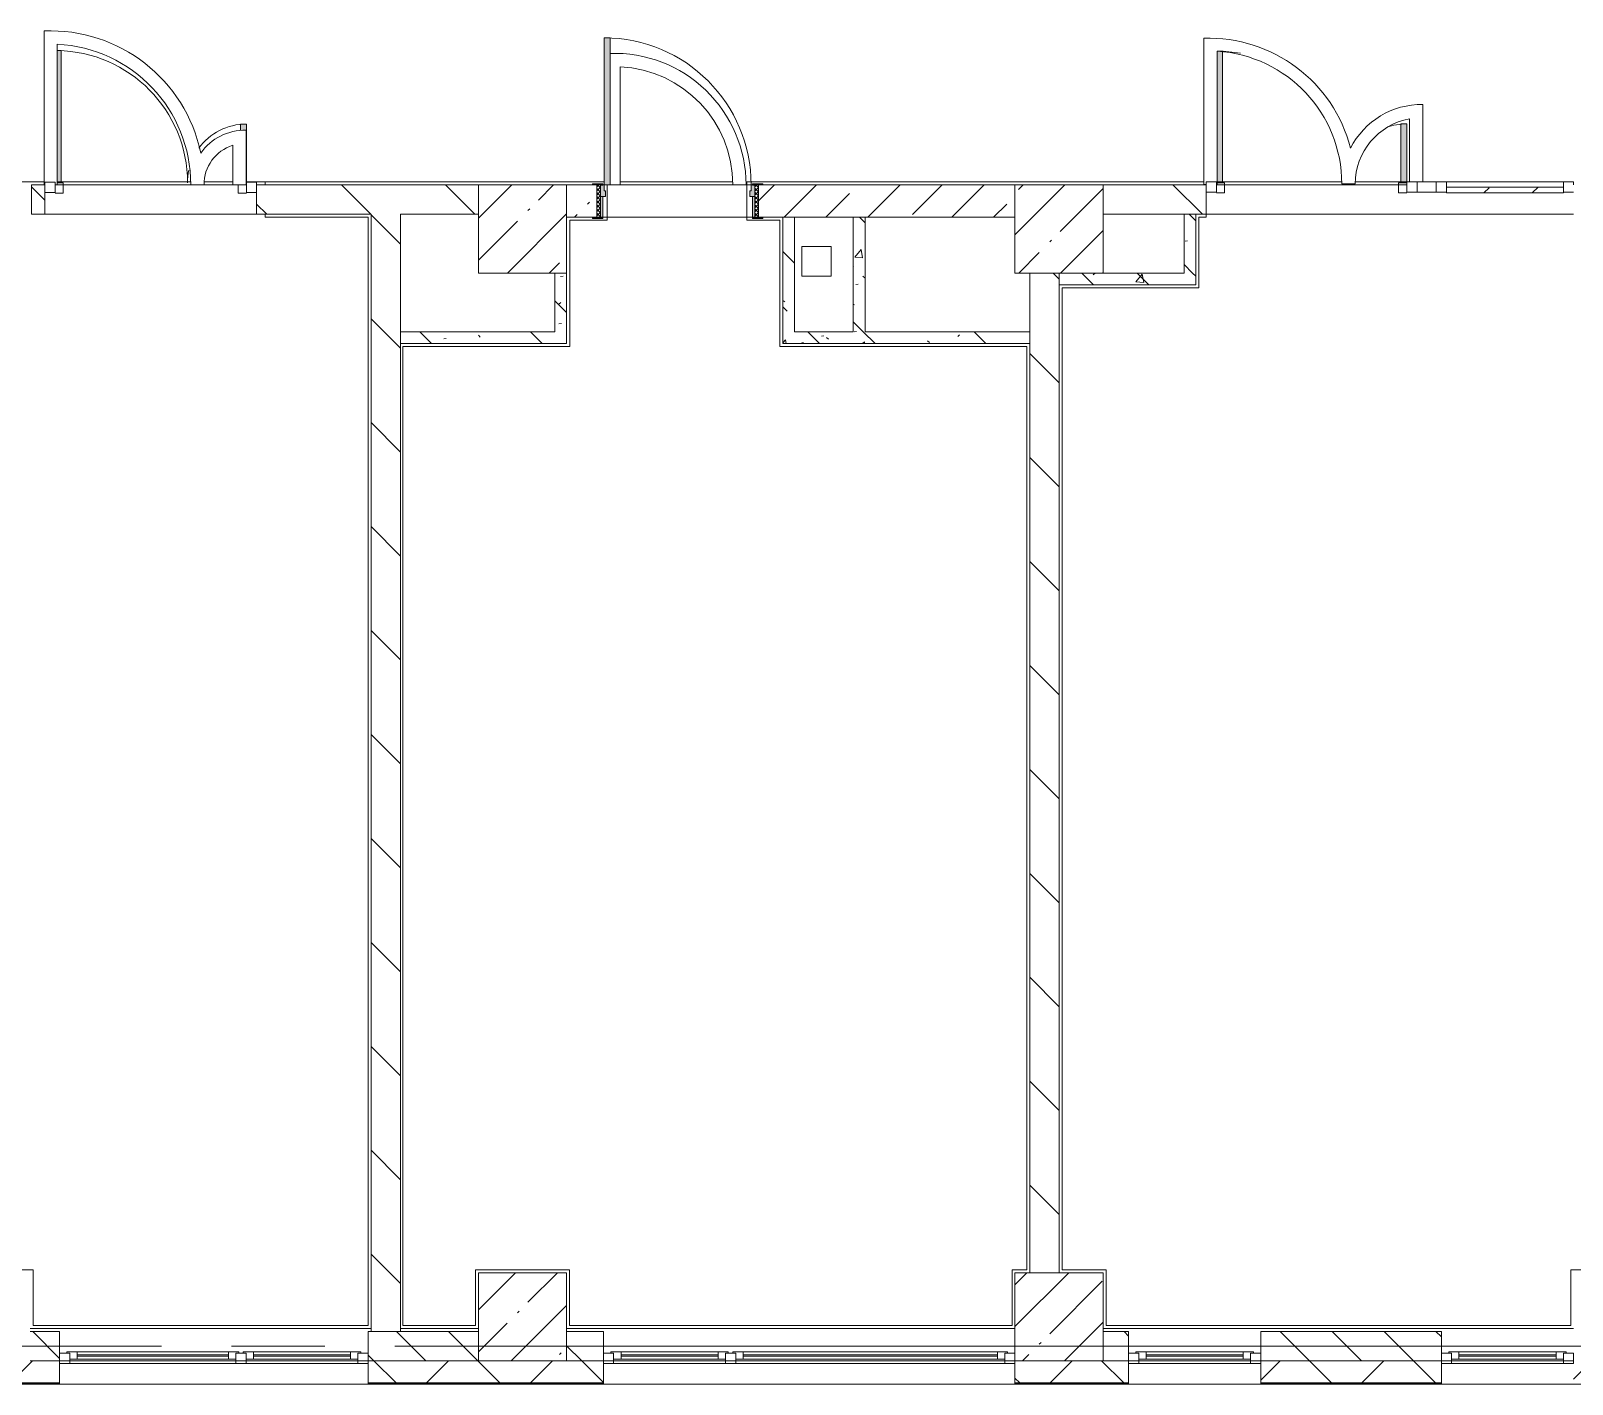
# Model space of a CAD drawing. Header units: millimetres. Extents: x 81469 to 281789, y -8553 to 29000.
# Drawn here: x 175120 to 185605, y -258 to 8948 of the extents above; entities that cross this region are included whole.
import ezdxf

# ---------------------------------------------------------------- set-up
doc = ezdxf.new("R2010")
doc.units = ezdxf.units.MM
doc.linetypes.add('Осевая', pattern=[3175, 635, -476.25, 1587.5, -476.25])
for name, color, linetype, lineweight, true_color in [('A-DETL-GENF-3', 7, 'Continuous', 5, 0xaaaaaa), ('A-DOOR-2', 7, 'Continuous', 5, 0xe2e2e2), ('A-DOOR-3', 7, 'Continuous', 5, 0xaaaaaa), ('A-DOOR-FRAM-1', 7, 'Continuous', 5, 0xe2e2e2), ('A-DOOR-FRAM-3', 7, 'Continuous', 5, 0xaaaaaa), ('A-FLOR-3', 7, 'Continuous', 5, 0xaaaaaa), ('I-WALL-4', 7, 'Continuous', 5, 0x787878)]:
    doc.layers.add(name, color=color, linetype=linetype, lineweight=lineweight, true_color=true_color)
for name, color, linetype, lineweight in [('A-GLAZ-3', 7, 'Continuous', 5), ('A-GLAZ-CURT-2', 7, 'Continuous', 5), ('A-GLAZ-CWMG-2', 7, 'Continuous', 5), ('A-WALL', 7, 'Continuous', 9), ('A-WALL-4', 7, 'Continuous', 5), ('I-WALL-2', 7, 'Continuous', 5), ('S-COLS-1', 7, 'Continuous', 5), ('Оси', 7, 'Continuous', 9), ('Оси-2', 7, 'Осевая', 9)]:
    doc.layers.add(name, color=color, linetype=linetype, lineweight=lineweight)
pattern_1 = [(135, (152605.2, 0), (-353.5534, -353.5534), [])]
pattern_2 = [(135, (152605.2, 0), (-377.171, -377.171), [533.4, -88.9, 17.78, -88.9]), (135, (152605.2, 376.94), (-377.171, -377.171), []), (50, (152605.2, 0), (637.6445, -55.787), [66.675, -733.425]), (355, (152605.2, 0), (-123.35, 668.699), [53.34, -586.74]), (100.451, (152658.3, -4.65), (514.299, 612.908), [56.665, -623.315]), (46.184, (152605.2, 177.8), (948.776, -147.15), [100.012, -1100.137]), (96.636, (152684.25, 165.5), (830.91, 865.997), [84.998, -934.973]), (351.184, (152605.2, 177.8), (830.918, 865.988), [80.01, -880.11]), (21, (152694.1, 133.35), (530.651, -357.928), [66.675, -733.425]), (326, (152694.1, 133.35), (216.308, 644.658), [53.34, -586.74]), (71.451, (152738.3, 103.5), (746.96, 286.724), [56.665, -623.315]), (37.5, (152605.18, 0), (10.8105, 295.9426), [16.764, -562.864, 16.764, -578.866, -588.962]), (37.5, (152605.18, 0), (10.8105, 295.9426), [-1175.258, 16.764, -572.198]), (7.5, (152605.18, 0), (233.869, 350.6318), [16.764, -322.834, 16.764, -549.529, -224.472]), (7.5, (152605.18, 0), (233.869, 350.6318), [-905.891, 16.764, -207.708]), (327.5, (152406.94, 0), (474.5678, -20.0513), [16.764, -205.486, 16.764, -676.656, -920.115]), (327.5, (152406.94, 0), (474.5678, -20.0513), [-915.67, 16.764, -903.351]), (317.5, (152318.04, 0), (518.452, 88.9934), [16.764, -272.161, 16.764, -443.738, -653.415]), (317.5, (152318.04, 0), (518.452, 88.9934), [-749.427, 16.764, -636.651])]

# ---------------------------------------------------------------- blocks, each defined once
blk = doc.blocks.new('BSC_Колонна _Прямоугольная - 600х600-23286269-3_5_3_птичка')
at = {"layer": 'S-COLS-1'}
h = blk.add_hatch(dxfattribs=at)
h.set_pattern_fill('FP_34', color=256, style=0, pattern_type=2)
h.set_pattern_definition([(45, (-29509.74, -7600), (-285.123, 285.123), []), (45, (-29224.6, -7600), (-285.123, 285.123), [504.031, -100.806, 16.764, -84.042])])
h.paths.add_polyline_path([(-300, -300), (300, -300), (300, 300), (-300, 300), (-300, 150)])
for p, q in [((300, 300), (-300, 300)), ((-300, 300), (-300, -300)), ((300, -300), (300, 300)), ((-300, -300), (300, -300))]:
    blk.add_line(p, q, dxfattribs=at)
blk = doc.blocks.new('BSC_Колонна _Прямоугольная - 600х600-V9-3_5_3_птичка')
at = {"layer": 'S-COLS-1'}
h = blk.add_hatch(dxfattribs=at)
h.set_pattern_fill('FP_40', color=256, style=0, pattern_type=2)
h.set_pattern_definition([(45, (-25860, -200), (-285.123, 285.123), []), (45, (-25574.88, -200), (-285.123, 285.123), [504.031, -100.806, 16.764, -84.042])])
h.paths.add_polyline_path([(-300, -300), (300, -300), (300, 300), (-300, 300)])
for p, q in [((300, 300), (-300, 300)), ((-300, 300), (-300, -300)), ((300, -300), (300, 300)), ((-300, -300), (300, -300))]:
    blk.add_line(p, q, dxfattribs=at)
blk = doc.blocks.new('BSC_Колонна _Прямоугольная - 600х600-V10-3_5_3_птичка')
at = {"layer": 'S-COLS-1'}
h = blk.add_hatch(dxfattribs=at)
h.set_pattern_fill('FP_41', color=256, style=0, pattern_type=2)
h.set_pattern_definition([(45, (-29509.74, -200), (-285.123, 285.123), []), (45, (-29224.6, -200), (-285.123, 285.123), [504.031, -100.806, 16.764, -84.042])])
h.paths.add_polyline_path([(-300, -300), (300, -300), (300, 300), (-300, 300), (-300, 30)])
for p, q in [((300, 300), (-300, 300)), ((-300, 300), (-300, -300)), ((300, -300), (300, 300)), ((-300, -300), (300, -300))]:
    blk.add_line(p, q, dxfattribs=at)
blk = doc.blocks.new('BSC_Колонна _Прямоугольная - 600х600-V21-3_5_3_птичка')
at = {"layer": 'S-COLS-1'}
h = blk.add_hatch(dxfattribs=at)
h.set_pattern_fill('FP_53', color=256, style=0, pattern_type=2)
h.set_pattern_definition([(45, (-25860, -7600), (-285.123, 285.123), []), (45, (-25574.88, -7600), (-285.123, 285.123), [504.031, -100.806, 16.764, -84.042])])
h.paths.add_polyline_path([(-300, -300), (300, -300), (300, 300), (-300, 300), (-300, 150)])
for p, q in [((300, 300), (-300, 300)), ((-300, 300), (-300, -300)), ((300, -300), (300, 300)), ((-300, -300), (300, -300))]:
    blk.add_line(p, q, dxfattribs=at)
blk = doc.blocks.new('120_Окно_СКБ_2Ст - 120_Окно_СКБ_2Ст 2100х2500 _мал створка СЛЕВА_-V25-3_5_3_птичка')
at = {"layer": 'A-GLAZ-3'}
for p, q in [((-1050, -127), (-1050, -57)), ((-1050, -57), (-980, -57)), ((1050, -57), (-1050, -57)), ((-980, -57), (-980, -127)), ((-220, -87), (-980, -87)), ((-980, -87), (-980, -127)), ((-930, -137), (-930, -87)), ((-270, -137), (-270, -87)), ((-220, -127), (-220, -57)), ((-220, -57), (-150, -57)), ((-220, -127), (-220, -87)), ((-150, -57), (-150, -127)), ((980, -87), (-150, -87)), ((-150, -87), (-150, -127)), ((-100, -137), (-100, -87)), ((930, -137), (930, -87)), ((980, -127), (980, -57)), ((980, -57), (1050, -57)), ((980, -127), (980, -87)), ((1050, -57), (1050, -127)), ((-980, -127), (-1050, -127)), ((-1050, -127), (-1000, -127)), ((-980, -127), (-1000, -127)), ((-1000, -127), (-1000, -137)), ((-1000, -137), (-200, -137)), ((-200, -137), (-1000, -137)), ((-930, -107), (-270, -107)), ((-270, -117), (-930, -117)), ((-150, -127), (-220, -127)), ((-200, -127), (-220, -127)), ((-200, -127), (-170, -127)), ((-200, -137), (-200, -127)), ((-150, -127), (-170, -127)), ((-170, -127), (-170, -137)), ((-170, -137), (1000, -137)), ((1000, -137), (-170, -137)), ((-100, -107), (930, -107)), ((930, -117), (-100, -117)), ((1050, -127), (980, -127)), ((1000, -127), (980, -127)), ((1000, -127), (1050, -127)), ((1000, -137), (1000, -127))]:
    blk.add_line(p, q, dxfattribs=at)
blk = doc.blocks.new('120_Окно_СКБ_1Ст - 120_Окно_СКБ_1Ст 900х2500_h_-22445987-3_5_3_птичка')
at = {"layer": 'A-GLAZ-3'}
for p, q in [((-450, -127), (-450, -57)), ((-450, -57), (-380, -57)), ((450, -57), (-450, -57)), ((-380, -57), (-380, -127)), ((380, -87), (-380, -87)), ((-380, -87), (-380, -127)), ((-330, -137), (-330, -87)), ((330, -137), (330, -87)), ((380, -127), (380, -57)), ((380, -57), (450, -57)), ((380, -127), (380, -87)), ((450, -57), (450, -127)), ((-380, -127), (-450, -127)), ((-450, -127), (-400, -127)), ((-380, -127), (-400, -127)), ((-400, -127), (-400, -137)), ((-400, -137), (400, -137)), ((400, -137), (-400, -137)), ((-330, -107), (330, -107)), ((330, -117), (-330, -117)), ((450, -127), (380, -127)), ((400, -127), (380, -127)), ((400, -127), (450, -127)), ((400, -137), (400, -127))]:
    blk.add_line(p, q, dxfattribs=at)
blk = doc.blocks.new('120_Окно_СКБ_2Ст - 120_Окно_СКБ_2Ст 2800х2500_створка_-22445922-3_5_3_птичка')
at = {"layer": 'A-GLAZ-3'}
for p, q in [((-1400, -127), (-1400, -57)), ((-1400, -57), (-1330, -57)), ((1400, -57), (-1400, -57)), ((-1330, -57), (-1330, -127)), ((500, -87), (-1330, -87)), ((-1330, -87), (-1330, -127)), ((-1280, -137), (-1280, -87)), ((450, -137), (450, -87)), ((500, -127), (500, -57)), ((500, -57), (570, -57)), ((500, -127), (500, -87)), ((570, -57), (570, -127)), ((1330, -87), (570, -87)), ((570, -87), (570, -127)), ((620, -137), (620, -87)), ((1280, -137), (1280, -87)), ((1330, -127), (1330, -57)), ((1330, -57), (1400, -57)), ((1330, -127), (1330, -87)), ((1400, -57), (1400, -127)), ((-1330, -127), (-1400, -127)), ((-1400, -127), (-1350, -127)), ((-1330, -127), (-1350, -127)), ((-1350, -127), (-1350, -137)), ((-1350, -137), (520, -137)), ((520, -137), (-1350, -137)), ((-1280, -107), (450, -107)), ((450, -117), (-1280, -117)), ((570, -127), (500, -127)), ((520, -127), (500, -127)), ((520, -127), (550, -127)), ((520, -137), (520, -127)), ((570, -127), (550, -127)), ((550, -127), (550, -137)), ((550, -137), (1350, -137)), ((1350, -137), (550, -137)), ((620, -107), (1280, -107)), ((1280, -117), (620, -117)), ((1400, -127), (1330, -127)), ((1350, -127), (1330, -127)), ((1350, -127), (1400, -127)), ((1350, -137), (1350, -127))]:
    blk.add_line(p, q, dxfattribs=at)
blk = doc.blocks.new('110_Дверь_СКБ_1Ст_Внутренняя1 - Д-4_п__1100x2100h_административные помещения-32218723-3_5_3_птичка')
at = {"layer": 'A-DOOR-2'}
h = blk.add_hatch(color=256, dxfattribs=at)
h.paths.add_polyline_path([(537.5, 30), (537.5, 110), (512.5, 110), (512.5, 70), (502.5, 70), (502.5, 30)])
h.paths.add_polyline_path([(-477.5, 30), (-477.5, 70), (-487.5, 70), (-487.5, 110), (-512.5, 110), (-512.5, 30)])
at = {"layer": 'A-DOOR-3'}
h = blk.add_hatch(dxfattribs=at)
h.set_pattern_fill('FP_80', color=256, style=0, pattern_type=2)
h.set_pattern_definition([(135, (1751.41, 174.685), (-14.14214, -14.14214), []), (225, (1751.41, 174.685), (14.14214, -14.14214), [])])
h.paths.add_polyline_path([(562.5, -110), (562.5, 110), (537.5, 110), (537.5, -110)])
at = {"layer": 'A-DOOR-FRAM-1'}
for points in [[(-447.5, 110), (-447.5, 1110), (-487.5, 1110), (-487.5, 110)], [(-497.5, 110), (-497.5, 118), (-567.5, 118), (-567.5, 110)], [(592.5, 110), (592.5, 118), (522.5, 118), (522.5, 110)], [(-497.5, -110), (-497.5, 30), (-512.5, 30), (-512.5, -110)], [(537.5, -110), (537.5, 30), (522.5, 30), (522.5, -110)], [(-497.5, -118), (-497.5, -110), (-567.5, -110), (-567.5, -118)], [(592.5, -118), (592.5, -110), (522.5, -110), (522.5, -118)]]:
    blk.add_hatch(color=256, dxfattribs=at).paths.add_polyline_path(points)
at = {"layer": 'A-DOOR-FRAM-3'}
h = blk.add_hatch(dxfattribs=at)
h.set_pattern_fill('FP_81', color=256, style=0, pattern_type=2)
h.set_pattern_definition([(45, (-371.384, 174.685), (-14.1421, 14.1421), []), (135, (-371.384, 174.685), (-14.1421, -14.1421), [])])
h.paths.add_polyline_path([(-512.5, -110), (-512.5, 110), (-537.5, 110), (-537.5, -110)])
at = {"layer": 'A-DOOR-3'}
for p, q in [((-487.5, 1110), (-487.5, 110)), ((-447.5, 1110), (-487.5, 1110)), ((-447.5, 110), (-447.5, 1110)), ((-487.5, 110), (-447.5, 110))]:
    blk.add_line(p, q, dxfattribs=at)
blk.add_arc((-487.5, 110), 1000, 360, 90, dxfattribs=at)
at = {"layer": 'A-DOOR-FRAM-3'}
for p, q in [((-497.5, 118), (-567.5, 118)), ((-567.5, 118), (-567.5, 110)), ((-567.5, 110), (-497.5, 110)), ((-512.5, 110), (-537.5, 110)), ((-537.5, 110), (-537.5, -110)), ((-487.5, 110), (-512.5, 110)), ((-512.5, 110), (-512.5, 30)), ((-512.5, -110), (-512.5, 110)), ((-497.5, 110), (-512.5, 110)), ((-512.5, 110), (-512.5, 109)), ((-512.5, 109), (-497.5, 109)), ((-497.5, 110), (-497.5, 118)), ((-497.5, 109), (-497.5, 110)), ((-487.5, 70), (-487.5, 110)), ((512.5, 110), (512.5, 70)), ((537.5, 110), (512.5, 110)), ((592.5, 118), (522.5, 118)), ((522.5, 118), (522.5, 110)), ((537.5, 110), (522.5, 110)), ((522.5, 110), (522.5, 109)), ((522.5, 110), (592.5, 110)), ((522.5, 109), (537.5, 109)), ((537.5, 30), (537.5, 110)), ((562.5, 110), (537.5, 110)), ((537.5, 110), (537.5, -110)), ((537.5, 109), (537.5, 110)), ((562.5, -110), (562.5, 110)), ((592.5, 110), (592.5, 118)), ((-512.5, 30), (-477.5, 30)), ((-497.5, 30), (-512.5, 30)), ((-512.5, 30), (-512.5, -110)), ((-497.5, -110), (-497.5, 30)), ((-477.5, 70), (-487.5, 70)), ((-477.5, 30), (-477.5, 70)), ((512.5, 70), (502.5, 70)), ((502.5, 70), (502.5, 30)), ((502.5, 30), (537.5, 30)), ((537.5, 30), (522.5, 30)), ((522.5, 30), (522.5, -110)), ((537.5, -110), (537.5, 30)), ((-497.5, -110), (-567.5, -110)), ((-567.5, -110), (-567.5, -118)), ((-567.5, -118), (-497.5, -118)), ((-537.5, -110), (-512.5, -110)), ((-512.5, -110), (-497.5, -110)), ((-497.5, -118), (-497.5, -110)), ((522.5, -110), (537.5, -110)), ((592.5, -110), (522.5, -110)), ((522.5, -110), (522.5, -118)), ((522.5, -118), (592.5, -118)), ((537.5, -110), (562.5, -110)), ((592.5, -118), (592.5, -110))]:
    blk.add_line(p, q, dxfattribs=at)
blk = doc.blocks.new('Прямоугольный импост - 50 x 70 мм-31700031-3_5_3_птичка')
at = {"layer": 'A-GLAZ-CWMG-2'}
for p, q in [((-70, 35), (0, 35)), ((-70, -35), (-70, 35)), ((0, -35), (-70, -35)), ((0, -15), (0, -35))]:
    blk.add_line(p, q, dxfattribs=at)
blk = doc.blocks.new('Дверь_Витражная_остекление_ - ДВН_ДАО_Главный вход_1200 в свету-31742133-3_5_3_птичка')
at = {"layer": 'A-DOOR-2'}
for points in [[(-607, 30), (-607, 920), (-643, 925), (-643, 30), (-621, 30)], [(647, 30), (647, 430), (607, 430), (607, 30)]]:
    blk.add_hatch(color=256, dxfattribs=at).paths.add_polyline_path(points)
at = {"layer": 'A-DETL-GENF-3'}
for p, q in [((-607, 30), (-607, 920)), ((647, 430), (607, 430)), ((607, 430), (607, 30)), ((647, 35), (647, 430)), ((-643, 30), (-607, 30)), ((-592, 30), (-643, 30)), ((-592, -40), (-592, 30)), ((592, -40), (592, 30)), ((592, 30), (647, 30)), ((607, 30), (647, 30)), ((-647, -40), (-592, -40)), ((647, -40), (592, -40))]:
    blk.add_line(p, q, dxfattribs=at)
at = {"layer": 'A-DOOR-3'}
blk.add_line((647, 430), (647, 35), dxfattribs=at)
for centre, radius, start, end in [((-647, 30), 895, 79.5087, 89.7197), ((647, 30), 400, 90, 110.0384)]:
    blk.add_arc(centre, radius, start, end, dxfattribs=at)
blk = doc.blocks.new('Системная панель - Стемалит - 40мм-32257327-3_5_3_птичка')
at = {"layer": 'A-GLAZ-CURT-2'}
for p, q in [((65, 35), (-65, 35)), ((-65, 35), (-65, -35)), ((65, -35), (65, 35)), ((-65, -35), (65, -35))]:
    blk.add_line(p, q, dxfattribs=at)
blk = doc.blocks.new('Прямоугольный импост - 50 x 70 мм-31687886-3_5_3_птичка')
at = {"layer": 'A-GLAZ-CWMG-2'}
for p, q in [((-35, 35), (35, 35)), ((-35, -35), (-35, 35)), ((35, 35), (35, -35)), ((35, -35), (-35, -35))]:
    blk.add_line(p, q, dxfattribs=at)
blk = doc.blocks.new('Прямоугольный импост - 50 x 70 мм-31701779-3_5_3_птичка')
at = {"layer": 'A-GLAZ-CWMG-2'}
for p, q in [((0, 35), (-70, 35)), ((-70, 35), (-70, -35)), ((0, -35), (0, 35)), ((-70, -35), (0, -35))]:
    blk.add_line(p, q, dxfattribs=at)
blk = doc.blocks.new('Системная панель - Стекло - 40мм-32257331-3_5_3_птичка')
at = {"layer": 'A-GLAZ-CURT-2'}
h = blk.add_hatch(dxfattribs=at)
h.set_pattern_fill('FP_146', color=256, style=0, pattern_type=2)
h.set_pattern_definition([(45, (-33042.5, -7385), (-1414.21, 1414.21), [1000, -3000]), (45, (-34042.5, -7885), (-1414.21, 1414.21), [3000, -1000]), (45, (-32042.5, -8385), (-1414.21, 1414.21), [1000, -3000])])
h.paths.add_polyline_path([(398, -40), (398, 0), (-398, 0), (-398, -40), (89, -40)])
for p, q in [((398, 0), (-398, 0)), ((-398, 0), (-398, -40)), ((398, -40), (398, 0)), ((-398, -40), (398, -40))]:
    blk.add_line(p, q, dxfattribs=at)
blk = doc.blocks.new('Прямоугольный импост - 50 x 70 мм-31702100-3_5_3_птичка')
at = {"layer": 'A-GLAZ-CWMG-2'}
for p, q in [((-35, 35), (35, 35)), ((-35, -35), (-35, 35)), ((35, 35), (35, -35)), ((35, -35), (-35, -35))]:
    blk.add_line(p, q, dxfattribs=at)
blk = doc.blocks.new('Прямоугольный импост - 50 x 70 мм-31720914-3_5_3_птичка')
at = {"layer": 'A-GLAZ-CWMG-2'}
blk.add_line((32940, 7920), (32145, 7920), dxfattribs=at)
blk = doc.blocks.new('Прямоугольный импост - 50 x 70 мм-31927764-3_5_3_птичка')
at = {"layer": 'A-GLAZ-CWMG-2'}
for p, q in [((-70, 35), (0, 35)), ((-70, -35), (-70, 35)), ((0, 35), (0, -35)), ((0, -35), (-70, -35))]:
    blk.add_line(p, q, dxfattribs=at)
blk = doc.blocks.new('Дверь_Витражная_остекление_ - ДВН_ДАО_Главный вход_1200 в свету Д-22 _п_-V170-3_5_3_птичка')
at = {"layer": 'A-DOOR-2'}
for points in [[(-636, 30), (-610, 30), (-610, 930), (-636, 930)], [(648, 30), (650, 35), (648, 430), (610, 430), (610, 386), (648, 388), (648, 35)]]:
    blk.add_hatch(color=256, dxfattribs=at).paths.add_polyline_path(points)
at = {"layer": 'A-DETL-GENF-3'}
for p, q in [((-610, 930), (-636, 930)), ((-610, 30), (-610, 930)), ((650, 430), (610, 430)), ((610, 430), (610, 386)), ((650, 35), (650, 430)), ((-636, 30), (-610, 30)), ((-595, 30), (-636, 30)), ((-595, -40), (-595, 30)), ((595, -40), (595, 16)), ((-650, -40), (-595, -40)), ((650, -40), (595, -40))]:
    blk.add_line(p, q, dxfattribs=at)
at = {"layer": 'A-DOOR-3'}
blk.add_line((650, 430), (650, 35), dxfattribs=at)
for centre, radius, start, end in [((-650, 30), 900, 360, 89.1007), ((650, 30), 400, 90, 144.0144), ((650, 30), 400, 167.5043, 180)]:
    blk.add_arc(centre, radius, start, end, dxfattribs=at)

msp = doc.modelspace()

# ---------------------------------------------------------------- hatches: boundary and pattern name
at = {"layer": 'A-WALL-4'}
h = msp.add_hatch(dxfattribs=at)
h.set_pattern_fill('FP_58', color=256, style=0, pattern_type=2)
h.set_pattern_definition([(135, (152605.18, 0), (-176.7767, -176.7767), [])])
h.paths.add_polyline_path([(217863.9, -100), (218015.2, -100), (218015.2, 100), (217765.2, 100), (217765.2, -100)])
h.paths.add_polyline_path([(207609.7, -100), (208115.2, -100), (208115.2, 100), (207365.2, 100), (207365.2, -100)])
h.paths.add_polyline_path([(209515.2, -100), (210415.2, -100), (210415.2, 100), (209515.2, 100), (209515.2, -52.2)])
h.paths.add_polyline_path([(216865.2, -100), (216865.2, 100), (216315.2, 100), (216315.2, -100)])
h.paths.add_polyline_path([(214015.2, -100), (214215.2, -100), (214215.2, 100), (214015.2, 100), (214015.2, 42.9)])
h.paths.add_polyline_path([(196423.2, -100), (196915.2, -100), (196915.2, 100), (196015.2, 100), (196015.2, -100)])
h.paths.add_polyline_path([(200765.2, -100), (200765.2, 100), (200515.2, 100), (200515.2, -100)])
h.paths.add_polyline_path([(203615.2, -100), (203615.2, 100), (202865.2, 100), (202865.2, -100)])
h.paths.add_polyline_path([(195265.2, -100), (195515.2, -100), (195515.2, 100), (195265.2, 100)])
h.paths.add_polyline_path([(205015.2, -100), (205265.2, -100), (205265.2, 100), (205015.2, 100), (205015.2, 33.3)])
h.paths.add_polyline_path([(194365.2, -100), (194365.2, 100), (193745.2, 100), (193745.2, -100)])
h.paths.add_polyline_path([(186475.2, -100), (186475.2, 100), (186215.2, 100), (186215.2, -100)])
h.paths.add_polyline_path([(191145.2, -100), (191145.2, 100), (191095.2, 100), (191095.2, -100)])
h.paths.add_polyline_path([(182414.9, -100), (182588, -100), (182588, 100), (182414.9, 100), (182414.9, 55.2)])
h.paths.add_polyline_path([(190595.2, -100), (190595.2, 100), (190028.2, 100), (190028.2, -100)])
h.paths.add_polyline_path([(184304.6, -100), (184715.2, -100), (184715.2, 100), (183488, 100), (183488, -100)])
h.paths.add_polyline_path([(188575.2, -100), (189128.2, -100), (189128.2, 100), (188575.2, 100)])
h.paths.add_polyline_path([(175115.2, -100), (175315.2, -100), (175315.2, 100), (175115.2, 100), (175115.2, 63.6)])
h.paths.add_polyline_path([(177415.2, -100), (178165.2, -100), (178165.2, 100), (177415.2, 100)])
h.paths.add_polyline_path([(168215.2, -100), (168215.2, 100), (167465.2, 100), (167465.2, -100)])
h.paths.add_polyline_path([(174215.2, -100), (174515.2, -100), (174515.2, 100), (174215.2, 100)])
h.paths.add_polyline_path([(169115.2, -100), (169865.2, -100), (169865.2, 100), (169115.2, 100)])
h.paths.add_polyline_path([(172185.9, -100), (173315.2, -100), (173315.2, 100), (171965.2, 100), (171965.2, -100)])
h.paths.add_polyline_path([(179014.9, -100), (179014.9, 100), (178765.2, 100), (178765.2, -100)])
h.paths.add_polyline_path([(159435.2, -100), (160265.2, -100), (160265.2, 100), (159435.2, 100)])
h.paths.add_polyline_path([(163715.2, -100), (163715.2, 100), (162964.9, 100), (162964.9, -100)])
h.paths.add_polyline_path([(164728.3, -100), (164765.2, -100), (164765.2, 100), (164615.2, 100), (164615.2, -100)])
h = msp.add_hatch(dxfattribs=at)
h.set_pattern_fill('FP_60', color=256, style=0, pattern_type=2)
h.set_pattern_definition([(45, (152605.2, 0), (-353.5534, 353.5534), []), (135, (152605.2, 0), (-353.5534, -353.5534), [])])
h.paths.add_polyline_path([(207609.7, -250), (208115.2, -250), (208115.2, -100), (207365.2, -100), (207365.2, -250)])
h.paths.add_polyline_path([(209232.3, -250), (209232.3, -100), (209015.2, -100), (209015.2, -250)])
h.paths.add_polyline_path([(196915.2, -250), (196915.2, -100), (195265.2, -100), (195265.2, -250), (196423.2, -250)])
h.paths.add_polyline_path([(200765.2, -250), (200765.2, -100), (200015.2, -100), (200015.2, -250), (200515.2, -250)])
h.paths.add_polyline_path([(193745.2, -250), (194365.2, -250), (194365.2, -100), (193745.2, -100)])
h.paths.add_polyline_path([(205265.2, -250), (205265.2, -100), (204515.2, -100), (204515.2, -250), (204813.1, -250)])
h.paths.add_polyline_path([(202865.2, -250), (203615.2, -250), (203615.2, -100), (202865.2, -100)])
h.paths.add_polyline_path([(184304.6, -250), (184715.2, -250), (184715.2, -100), (183488, -100), (183488, -250)])
h.paths.add_polyline_path([(191645.2, -250), (191645.2, -100), (190028.2, -100), (190028.2, -250), (190830, -250)])
h.paths.add_polyline_path([(185615.2, -250), (186475.2, -250), (186475.2, -100), (185615.2, -100)])
h.paths.add_polyline_path([(188575.2, -250), (189128.2, -250), (189128.2, -100), (188575.2, -100)])
h.paths.add_polyline_path([(182588, -250), (182588, -100), (181814.9, -100), (181814.9, -250), (182440.2, -250)])
h.paths.add_polyline_path([(178711.3, -250), (179014.9, -250), (179014.9, -100), (177415.2, -100), (177415.2, -250), (177779.1, -250)])
h.paths.add_polyline_path([(175115.2, -250), (175315.2, -250), (175315.2, -100), (174215.2, -100), (174215.2, -250), (174982.5, -250)])
h.paths.add_polyline_path([(173315.2, -250), (173315.2, -100), (171965.2, -100), (171965.2, -250), (172185.9, -250)])
h.paths.add_polyline_path([(167465.2, -250), (168215.2, -250), (168215.2, -100), (167465.2, -100)])
h.paths.add_polyline_path([(169865.2, -250), (169865.2, -100), (169115.2, -100), (169115.2, -250), (169389.3, -250)])
h.paths.add_polyline_path([(164615.2, -250), (165365.2, -250), (165365.2, -100), (164615.2, -100)])
h.paths.add_polyline_path([(159435.2, -250), (160864.9, -250), (160864.9, -100), (159435.2, -100)])
h.paths.add_polyline_path([(156335.2, -250), (156335.2, -100), (152345.2, -100), (152345.2, -250), (155406.2, -250)])
h.paths.add_polyline_path([(163715.2, -250), (163715.2, -100), (162964.9, -100), (162964.9, -250)])
at = {"layer": 'I-WALL-2'}
h = msp.add_hatch(dxfattribs=at)
h.set_pattern_fill('FP_59', color=256, style=0, pattern_type=2)
h.set_pattern_definition(pattern_1)
h.paths.add_polyline_path([(177635.9, 7700), (178165.2, 7700), (178165.2, 7900), (176656.2, 7900), (176656.2, 7700), (177435.9, 7700)])
h.paths.add_polyline_path([(175125.2, 7700), (175216.2, 7700), (175216.2, 7900), (175125.2, 7900), (175125.2, 7750.3)])
h = msp.add_hatch(dxfattribs=at)
h.set_pattern_fill('FP_56', color=256, style=0, pattern_type=2)
h.set_pattern_definition([(45, (152605.2, 0), (-285.123, 285.123), []), (45, (152890.3, 0), (-285.123, 285.123), [504.031, -100.806, 16.764, -84.042])])
h.paths.add_polyline_path([(180100.2, 7680), (181814.9, 7680), (181814.9, 7900), (180070.2, 7900), (180070.2, 7680)])
h.paths.add_polyline_path([(178970.2, 7680), (178970.2, 7900), (178765.2, 7900), (178765.2, 7680), (178940.2, 7680)])
h = msp.add_hatch(dxfattribs=at)
h.set_pattern_fill('FP_59', color=256, style=0, pattern_type=2)
h.set_pattern_definition(pattern_1)
h.paths.add_polyline_path([(194735.2, 7700), (195515.2, 7700), (195515.2, 7900), (194735.2, 7900)])
h.paths.add_polyline_path([(186215.2, 7700), (190595.2, 7700), (190595.2, 7900), (188615.2, 7900), (188615.2, 7830), (187415.2, 7830), (187415.2, 7900), (186215.2, 7900), (186215.2, 7750.3)])
h.paths.add_polyline_path([(191645.2, 7700), (192235.2, 7700), (192235.2, 7900), (191645.2, 7900), (191645.2, 7750.3)])
h.paths.add_polyline_path([(191145.2, 7700), (191145.2, 7900), (191095.2, 7900), (191095.2, 7700)])
h.paths.add_polyline_path([(182964.9, 7700), (183115.2, 7700), (183115.2, 7900), (182414.9, 7900), (182414.9, 7700)])
h = msp.add_hatch(dxfattribs=at)
h.set_pattern_fill('FP_59', color=256, style=0, pattern_type=2)
h.set_pattern_definition(pattern_1)
h.paths.add_polyline_path([(177635.9, 100), (177635.9, 7700), (177435.9, 7700), (177435.9, 100)])
h = msp.add_hatch(dxfattribs=at)
h.set_pattern_fill('FP_59', color=256, style=0, pattern_type=2)
h.set_pattern_definition(pattern_1)
h.paths.add_polyline_path([(182112.8, 500), (182115.9, 500), (182115.9, 7300), (181915.9, 7300), (181915.9, 500)])
at = {"layer": 'I-WALL-4'}
h = msp.add_hatch(dxfattribs=at)
h.set_pattern_fill('FP_66', color=256, style=0, pattern_type=2)
h.set_pattern_definition(pattern_2)
h.paths.add_polyline_path([(180314.9, 6820), (180314.9, 7680), (180234.9, 7680), (180234.9, 6820)])
h = msp.add_hatch(dxfattribs=at)
h.set_pattern_fill('FP_66', color=256, style=0, pattern_type=2)
h.set_pattern_definition(pattern_2)
h.paths.add_polyline_path([(180794.9, 6900), (180794.9, 7680), (180714.9, 7680), (180714.9, 6900)])
h = msp.add_hatch(dxfattribs=at)
h.set_pattern_fill('FP_66', color=256, style=0, pattern_type=2)
h.set_pattern_definition(pattern_2)
h.paths.add_polyline_path([(183044.9, 7300), (183044.9, 7700), (182964.9, 7700), (182964.9, 7300)])
h = msp.add_hatch(dxfattribs=at)
h.set_pattern_fill('FP_66', color=256, style=0, pattern_type=2)
h.set_pattern_definition(pattern_2)
h.paths.add_polyline_path([(178765.2, 6820), (178765.2, 7300), (178685.2, 7300), (178685.2, 6820)])
h = msp.add_hatch(dxfattribs=at)
h.set_pattern_fill('FP_66', color=256, style=0, pattern_type=2)
h.set_pattern_definition(pattern_2)
h.paths.add_polyline_path([(182414.9, 7220), (183044.9, 7220), (183044.9, 7300), (182115.9, 7300), (182115.9, 7220)])
h = msp.add_hatch(dxfattribs=at)
h.set_pattern_fill('FP_66', color=256, style=0, pattern_type=2)
h.set_pattern_definition(pattern_2)
h.paths.add_polyline_path([(178685.2, 6820), (178685.2, 6900), (177635.9, 6900), (177635.9, 6820), (177779.1, 6820)])
h = msp.add_hatch(dxfattribs=at)
h.set_pattern_fill('FP_66', color=256, style=0, pattern_type=2)
h.set_pattern_definition(pattern_2)
h.paths.add_polyline_path([(181915.9, 6820), (181915.9, 6900), (180314.9, 6900), (180314.9, 6820), (181508, 6820)])

# ---------------------------------------------------------------- linework, layer by layer
at = {"layer": 'A-FLOR-3'}
for p, q in [((175210.1, 8947.1), (175210.1, 7900)), ((175300.1, 7900), (175300.1, 8856.8)), ((183099.5, 8897.4), (183099.5, 7903)), ((183189.5, 7903), (183189.5, 8809.8)), ((179130.2, 7900), (179130.2, 8704)), ((184589.7, 7920), (184589.7, 8446.9)), ((184499.7, 8349.4), (184499.7, 7920)), ((176584.2, 7900), (176584.2, 8271.9)), ((176494.2, 8169.4), (176494.2, 7900)), ((175210.1, 7920), (167774.5, 7920)), ((175286.2, 7900), (175300.1, 7900)), ((175300.1, 7920), (176207.2, 7920)), ((176208.2, 7900), (176298.2, 7900)), ((176300.1, 7920), (176494.2, 7920)), ((176494.2, 7900), (176584.2, 7900)), ((179020.2, 7920), (176584.2, 7920)), ((176715.2, 7900), (176715.2, 7920)), ((179040.2, 7900), (179040.2, 7660)), ((179060.2, 7900), (179130.2, 7900)), ((179130.2, 7920), (179894, 7920)), ((179895.2, 7900), (179985.2, 7900)), ((183099.5, 7920), (179984, 7920)), ((179990.2, 7660), (179990.2, 7920)), ((183099.5, 7903), (183115.2, 7903)), ((183189.5, 7920), (184037.4, 7920)), ((184038.2, 7906.5), (184128.2, 7906.5)), ((184129.3, 7920), (184480.2, 7920)), ((176715.2, 7680), (176715.2, 7700)), ((177415.9, 7680), (176715.2, 7680)), ((177415.9, 140), (177415.9, 7680)), ((179040.2, 7660), (178786.2, 7660)), ((178786.2, 7660), (178786.2, 6800)), ((180214.9, 7660), (179990.2, 7660)), ((180214.9, 6800), (180214.9, 7660)), ((183115.2, 7680), (183064.9, 7680)), ((183064.9, 7680), (183064.9, 7200)), ((183115.2, 7700), (183115.2, 7680)), ((180365.2, 7480), (180565.2, 7480)), ((180365.2, 7280), (180365.2, 7480)), ((180565.2, 7480), (180565.2, 7280)), ((180565.2, 7280), (180365.2, 7280)), ((183064.9, 7200), (182135.9, 7200)), ((182135.9, 7200), (182135.9, 520)), ((178786.2, 6800), (177651.2, 6800)), ((177651.2, 6800), (177651.2, 140)), ((181895.9, 6800), (180214.9, 6800)), ((181895.9, 520), (181895.9, 6800)), ((174495.2, 520), (175135.2, 520)), ((175135.2, 520), (175135.2, 140)), ((178146.2, 140), (178146.2, 520)), ((178146.2, 520), (178785.2, 520)), ((178785.2, 520), (178785.2, 140)), ((181794.9, 140), (181794.9, 520)), ((181794.9, 520), (181895.9, 520)), ((182135.9, 520), (182434.9, 520)), ((182434.9, 520), (182434.9, 140)), ((185595.2, 140), (185595.2, 520)), ((185595.2, 520), (186235.2, 520)), ((175135.2, 140), (177415.9, 140)), ((177651.2, 140), (178146.2, 140)), ((178785.2, 140), (181794.9, 140)), ((182434.9, 140), (185595.2, 140))]:
    msp.add_line(p, q, dxfattribs=at)
for centre, radius, start, end in [((175253.2, 7903), 1045, 11.78406, 92.36409), ((175253.2, 7903), 955, 359.82001, 87.18541), ((183133.2, 7903), 995, 14.33829, 91.93805), ((183133.2, 7906.5), 905, 360, 86.42904), ((179090.2, 7900), 895, 0, 91.92148), ((179090.2, 7900), 805, 360, 87.15183), ((184582.2, 7903), 544, 89.21005, 153.06648), ((184582.2, 7903), 454, 100.46985, 179.55829), ((176577.2, 7903), 369, 88.91556, 144.66492), ((176577.2, 7903), 279, 107.31049, 180.6161)]:
    msp.add_arc(centre, radius, start, end, dxfattribs=at)
at = {"layer": 'A-WALL'}
for p, q in [((180314.9, 7680), (180234.9, 7680)), ((180794.9, 7680), (180714.9, 7680)), ((183044.9, 7700), (182964.9, 7700)), ((182115.9, 7300), (182115.9, 7220)), ((177635.9, 6900), (177635.9, 6820)), ((181915.9, 6820), (181915.9, 6900)), ((177435.9, 100), (177635.9, 100)), ((175115.2, -100), (175315.2, -100)), ((177415.2, -100), (178165.2, -100)), ((178765.2, -100), (179014.9, -100)), ((182414.9, -100), (182588, -100)), ((183488, -100), (184715.2, -100)), ((174215.2, -250), (175315.2, -250)), ((174215.2, -253), (175315.2, -253)), ((177415.2, -250), (179014.9, -250)), ((177415.2, -253), (179014.9, -253)), ((181814.9, -250), (182588, -250)), ((181814.9, -253), (182588, -253)), ((183488, -250), (184715.2, -250)), ((183488, -253), (184715.2, -253))]:
    msp.add_line(p, q, dxfattribs=at)
at = {"layer": 'A-WALL-4'}
for p, q in [((175315.2, 100), (175115.2, 100)), ((175315.2, -258), (175315.2, 100)), ((177435.9, 100), (177415.2, 100)), ((177415.2, 100), (177415.2, -258)), ((178165.2, 100), (177635.9, 100)), ((179014.9, 100), (178765.2, 100)), ((179014.9, -258), (179014.9, 100)), ((182588, 100), (182414.9, 100)), ((182588, -258), (182588, 100)), ((184715.2, 100), (183488, 100)), ((183488, 100), (183488, -258)), ((184715.2, -258), (184715.2, 100)), ((175315.2, -100), (177415.2, -100)), ((179014.9, -100), (181814.9, -100)), ((181814.9, -100), (181814.9, -258)), ((182588, -100), (183488, -100)), ((184715.2, -100), (185615.2, -100)), ((174215.2, -258), (194365.2, -258))]:
    msp.add_line(p, q, dxfattribs=at)
at = {"layer": 'I-WALL-2'}
for p, q in [((175216.2, 7900), (175125.2, 7900)), ((175125.2, 7900), (175125.2, 7700)), ((175216.2, 7700), (175216.2, 7900)), ((175300.1, 7900), (176208.2, 7900)), ((176298.2, 7900), (176494.2, 7900)), ((178165.2, 7900), (176656.2, 7900)), ((176656.2, 7900), (176656.2, 7700)), ((178940.2, 7900), (178765.2, 7900)), ((179130.2, 7900), (179895.2, 7900)), ((179985.2, 7900), (180020.2, 7900)), ((181814.9, 7900), (180100.2, 7900)), ((183115.2, 7900), (182414.9, 7900)), ((183115.2, 7700), (183115.2, 7900)), ((183185.2, 7900), (184480.2, 7900)), ((177435.9, 7700), (175125.2, 7700)), ((177435.9, 7700), (177435.9, 100)), ((177635.9, 6900), (177635.9, 7700)), ((177635.9, 7700), (178165.2, 7700)), ((178765.2, 7680), (178940.2, 7680)), ((180030.2, 7680), (179010.2, 7680)), ((180100.2, 7680), (180234.9, 7680)), ((180234.9, 7680), (180234.9, 6820)), ((180314.9, 7680), (180714.9, 7680)), ((180314.9, 6900), (180314.9, 7680)), ((180714.9, 7680), (180714.9, 6900)), ((180794.9, 7680), (181814.9, 7680)), ((180794.9, 6900), (180794.9, 7680)), ((182414.9, 7700), (182964.9, 7700)), ((182964.9, 7700), (182964.9, 7300)), ((183044.9, 7220), (183044.9, 7700)), ((185615.2, 7700), (183044.9, 7700)), ((178685.2, 7300), (178685.2, 6900)), ((178765.2, 6820), (178765.2, 7300)), ((181915.9, 7300), (181915.9, 6900)), ((182964.9, 7300), (182414.9, 7300)), ((182115.9, 500), (182115.9, 7220)), ((182115.9, 7220), (183044.9, 7220)), ((178685.2, 6900), (177635.9, 6900)), ((177635.9, 100), (177635.9, 6820)), ((177635.9, 6820), (178765.2, 6820)), ((180234.9, 6820), (181915.9, 6820)), ((180714.9, 6900), (180314.9, 6900)), ((181915.9, 6900), (180794.9, 6900)), ((181915.9, 6820), (181915.9, 500)), ((175115.2, 120), (177436.5, 120)), ((177635.9, 120), (178165.2, 120)), ((178765.2, 120), (181814.9, 120)), ((182414.9, 120), (185615.2, 120))]:
    msp.add_line(p, q, dxfattribs=at)
at = {"layer": 'Оси'}
msp.add_line((178865.2, 0), (191365.2, 0), dxfattribs=at)
at = {"layer": 'Оси-2'}
msp.add_line((160609.7, 0), (178865.2, 0), dxfattribs=at)

# ---------------------------------------------------------------- block references
at = {"layer": 'A-DOOR-3'}
for name, p in [('Дверь_Витражная_остекление_ - ДВН_ДАО_Главный вход_1200 в свету Д-22 _п_-V170-3_5_3_птичка', (175936.2, 7884)), ('110_Дверь_СКБ_1Ст_Внутренняя1 - Д-4_п__1100x2100h_административные помещения-32218723-3_5_3_птичка', (179507.7, 7790)), ('Дверь_Витражная_остекление_ - ДВН_ДАО_Главный вход_1200 в свету-31742133-3_5_3_птичка', (183832.7, 7885))]:
    msp.add_blockref(name, p, dxfattribs=at)
at = {"layer": 'A-GLAZ-3', "rotation": 180}
for name, p in [('120_Окно_СКБ_2Ст - 120_Окно_СКБ_2Ст 2100х2500 _мал створка СЛЕВА_-V25-3_5_3_птичка', (176365.2, -175)), ('120_Окно_СКБ_2Ст - 120_Окно_СКБ_2Ст 2800х2500_створка_-22445922-3_5_3_птичка', (180414.9, -175)), ('120_Окно_СКБ_1Ст - 120_Окно_СКБ_1Ст 900х2500_h_-22445987-3_5_3_птичка', (183038, -175)), ('120_Окно_СКБ_1Ст - 120_Окно_СКБ_1Ст 900х2500_h_-22445987-3_5_3_птичка', (185165.2, -175))]:
    msp.add_blockref(name, p, dxfattribs=at)
at = {"layer": 'A-GLAZ-CURT-2'}
for name, p in [('Системная панель - Стемалит - 40мм-32257327-3_5_3_птичка', (184615.2, 7885)), ('Системная панель - Стекло - 40мм-32257331-3_5_3_птичка', (185147.7, 7885))]:
    msp.add_blockref(name, p, dxfattribs=at)
at = {"layer": 'A-GLAZ-CWMG-2', "rotation": 180}
for p in [(175216.2, 7884), (183115.2, 7885)]:
    msp.add_blockref('Прямоугольный импост - 50 x 70 мм-31701779-3_5_3_птичка', p, dxfattribs=at)
at = {"layer": 'A-GLAZ-CWMG-2', "extrusion": (0, 0, -1), "rotation": 180}
for name, p in [('Прямоугольный импост - 50 x 70 мм-31927764-3_5_3_птичка', (-176656.2, 7884)), ('Прямоугольный импост - 50 x 70 мм-31687886-3_5_3_птичка', (-184515.2, 7885)), ('Прямоугольный импост - 50 x 70 мм-31702100-3_5_3_птичка', (-184715.2, 7885)), ('Прямоугольный импост - 50 x 70 мм-31700031-3_5_3_птичка', (-185615.2, 7885))]:
    msp.add_blockref(name, p, dxfattribs=at)
at = {"layer": 'A-GLAZ-CWMG-2'}
msp.add_blockref('Прямоугольный импост - 50 x 70 мм-31720914-3_5_3_птичка', (152605.2, 0), dxfattribs=at)
at = {"layer": 'S-COLS-1'}
for name, p in [('BSC_Колонна _Прямоугольная - 600х600-V21-3_5_3_птичка', (178465.2, 7600)), ('BSC_Колонна _Прямоугольная - 600х600-23286269-3_5_3_птичка', (182114.9, 7600)), ('BSC_Колонна _Прямоугольная - 600х600-V9-3_5_3_птичка', (178465.2, 200)), ('BSC_Колонна _Прямоугольная - 600х600-V10-3_5_3_птичка', (182114.9, 200))]:
    msp.add_blockref(name, p, dxfattribs=at)

doc.saveas('drawing.dxf')
